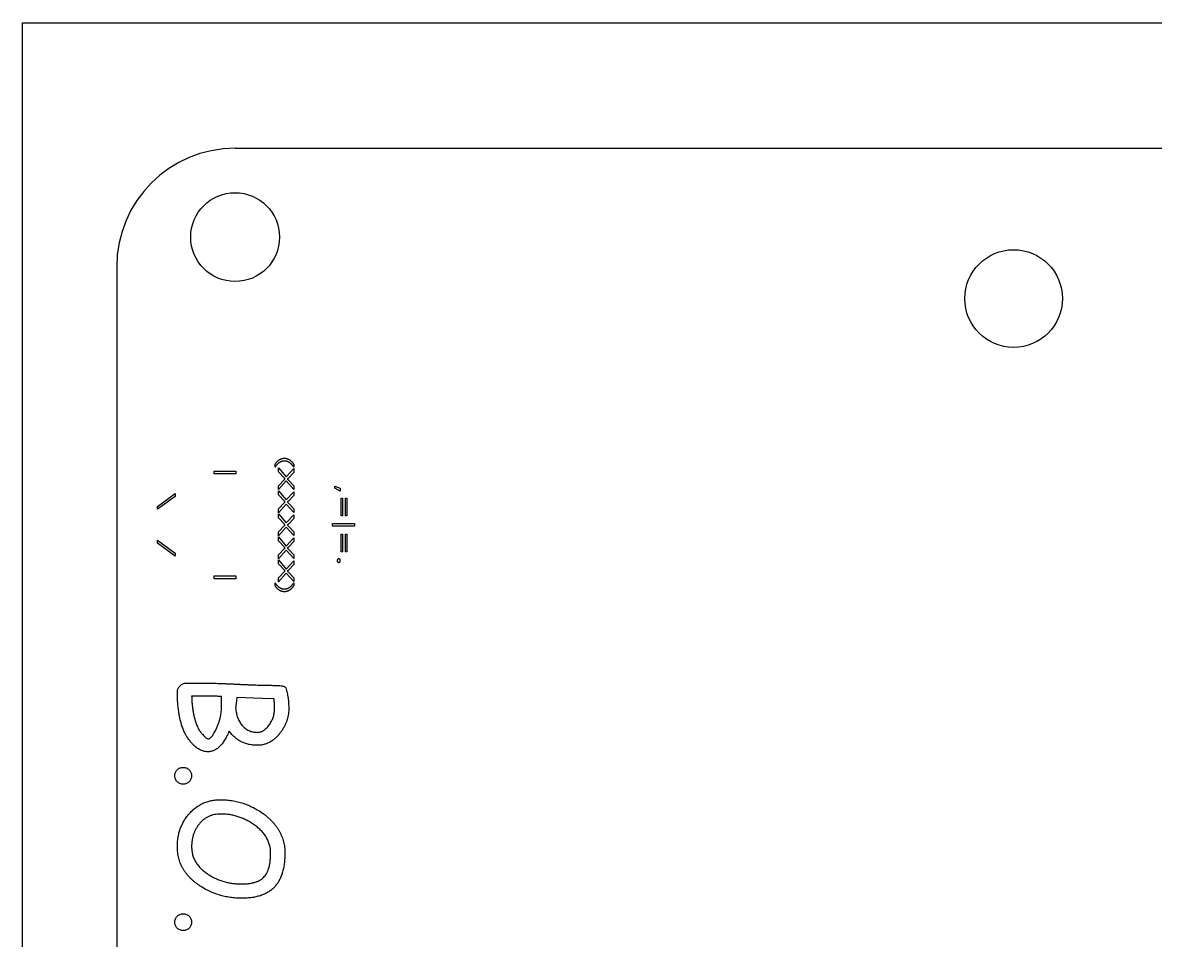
# Model space of a CAD drawing. Header units: millimetres. Extents: x -51 to 558, y -75 to 27.
# Drawn here: x -51.18 to -12.91, y -4.16 to 26.83 of the extents above; entities that cross this region are included whole.
import ezdxf

# ---------------------------------------------------------------- set-up
doc = ezdxf.new("R2010")
doc.units = ezdxf.units.MM

msp = doc.modelspace()

# ---------------------------------------------------------------- linework, layer by layer
at = {"color": 7, "linetype": 'Continuous', "lineweight": 25}
for p, q in [((-44, 22.585), (73.5, 22.585)), ((-48, 18.585), (-48, -30.415)), ((-42.648, 11.823), (-42.648, 11.917)), ((-42.019, 11.917), (-42.019, 11.823)), ((-44.709, 11.687), (-43.972, 11.687)), ((-44.709, 11.593), (-44.709, 11.687)), ((-43.972, 11.593), (-44.709, 11.593)), ((-43.972, 11.687), (-43.972, 11.593)), ((-42.533, 11.796), (-42.275, 11.488)), ((-42.533, 11.664), (-42.533, 11.796)), ((-42.336, 11.446), (-42.533, 11.664)), ((-42.275, 11.488), (-42.019, 11.769)), ((-42.019, 11.638), (-42.2, 11.452)), ((-42.019, 11.769), (-42.019, 11.638)), ((-42.533, 11.19), (-42.336, 11.401)), ((-42.274, 11.352), (-42.533, 11.059)), ((-42.533, 11.059), (-42.533, 11.19)), ((-42.311, 11.422), (-42.311, 11.425)), ((-42.019, 11.066), (-42.274, 11.352)), ((-42.236, 11.42), (-42.236, 11.417)), ((-42.198, 11.382), (-42.019, 11.188)), ((-42.019, 11.188), (-42.019, 11.066)), ((-40.627, 11.106), (-40.627, 11.181)), ((-40.627, 11.181), (-40.452, 11.106)), ((-40.452, 11.005), (-40.627, 11.106)), ((-40.452, 11.106), (-40.452, 11.005)), ((-46.621, 10.493), (-46.02, 10.924)), ((-46.02, 10.825), (-46.621, 10.397)), ((-46.02, 10.924), (-46.02, 10.825)), ((-42.533, 11.018), (-42.275, 10.711)), ((-42.533, 10.887), (-42.533, 11.018)), ((-42.336, 10.669), (-42.533, 10.887)), ((-42.275, 10.711), (-42.019, 10.991)), ((-42.019, 10.861), (-42.2, 10.675)), ((-42.019, 10.991), (-42.019, 10.861)), ((-40.418, 10.775), (-40.371, 10.775)), ((-40.418, 10.173), (-40.418, 10.775)), ((-40.371, 10.775), (-40.371, 10.173)), ((-40.269, 10.775), (-40.222, 10.775)), ((-40.269, 10.173), (-40.269, 10.775)), ((-40.222, 10.775), (-40.222, 10.173)), ((-46.621, 10.397), (-46.621, 10.493)), ((-42.533, 10.413), (-42.336, 10.624)), ((-42.274, 10.574), (-42.533, 10.282)), ((-42.533, 10.282), (-42.533, 10.413)), ((-42.311, 10.645), (-42.311, 10.647)), ((-42.019, 10.288), (-42.274, 10.574)), ((-42.236, 10.642), (-42.236, 10.64)), ((-42.198, 10.604), (-42.019, 10.411)), ((-42.019, 10.411), (-42.019, 10.288)), ((-42.533, 10.241), (-42.275, 9.934)), ((-42.533, 10.109), (-42.533, 10.241)), ((-42.336, 9.892), (-42.533, 10.109)), ((-42.275, 9.934), (-42.019, 10.214)), ((-42.019, 10.083), (-42.2, 9.897)), ((-42.019, 10.214), (-42.019, 10.083)), ((-40.371, 10.173), (-40.418, 10.173)), ((-40.222, 10.173), (-40.269, 10.173)), ((-42.533, 9.635), (-42.336, 9.847)), ((-42.274, 9.797), (-42.533, 9.504)), ((-42.533, 9.504), (-42.533, 9.635)), ((-42.311, 9.868), (-42.311, 9.87)), ((-42.019, 9.511), (-42.274, 9.797)), ((-42.236, 9.865), (-42.236, 9.863)), ((-42.198, 9.827), (-42.019, 9.634)), ((-42.019, 9.634), (-42.019, 9.511)), ((-40.708, 9.917), (-39.972, 9.917)), ((-40.708, 9.822), (-40.708, 9.917)), ((-39.972, 9.822), (-40.708, 9.822)), ((-39.972, 9.917), (-39.972, 9.822)), ((-46.621, 9.257), (-46.621, 9.356)), ((-46.621, 9.356), (-46.02, 8.915)), ((-46.02, 8.815), (-46.621, 9.257)), ((-42.533, 9.464), (-42.275, 9.156)), ((-42.533, 9.332), (-42.533, 9.464)), ((-42.336, 9.115), (-42.533, 9.332)), ((-42.275, 9.156), (-42.019, 9.437)), ((-42.019, 9.306), (-42.2, 9.12)), ((-42.019, 9.437), (-42.019, 9.306)), ((-40.418, 9.558), (-40.371, 9.558)), ((-40.418, 8.957), (-40.418, 9.558)), ((-40.371, 9.558), (-40.371, 8.957)), ((-40.269, 9.558), (-40.222, 9.558)), ((-40.269, 8.957), (-40.269, 9.558)), ((-40.222, 9.558), (-40.222, 8.957)), ((-46.02, 8.915), (-46.02, 8.815)), ((-42.533, 8.858), (-42.336, 9.069)), ((-42.274, 9.02), (-42.533, 8.727)), ((-42.533, 8.727), (-42.533, 8.858)), ((-42.311, 9.09), (-42.311, 9.093)), ((-42.019, 8.734), (-42.274, 9.02)), ((-42.236, 9.088), (-42.236, 9.085)), ((-42.198, 9.05), (-42.019, 8.856)), ((-42.019, 8.856), (-42.019, 8.734)), ((-40.371, 8.957), (-40.418, 8.957)), ((-40.222, 8.957), (-40.269, 8.957)), ((-42.533, 8.687), (-42.275, 8.379)), ((-42.533, 8.555), (-42.533, 8.687)), ((-42.336, 8.337), (-42.533, 8.555)), ((-42.275, 8.379), (-42.019, 8.66)), ((-42.019, 8.529), (-42.2, 8.343)), ((-42.019, 8.66), (-42.019, 8.529)), ((-44.709, 8.146), (-43.972, 8.146)), ((-44.709, 8.051), (-44.709, 8.146)), ((-43.972, 8.051), (-44.709, 8.051)), ((-43.972, 8.146), (-43.972, 8.051)), ((-42.533, 8.081), (-42.336, 8.292)), ((-42.274, 8.243), (-42.533, 7.95)), ((-42.533, 7.95), (-42.533, 8.081)), ((-42.311, 8.313), (-42.311, 8.316)), ((-42.019, 7.957), (-42.274, 8.243)), ((-42.236, 8.311), (-42.236, 8.308)), ((-42.198, 8.273), (-42.019, 8.079)), ((-42.019, 8.079), (-42.019, 7.957)), ((-42.648, 7.815), (-42.648, 7.909)), ((-42.019, 7.909), (-42.019, 7.815)), ((-45.662, 4.527), (-44.986, 4.527)), ((-44.988, 4.09), (-45.469, 4.09)), ((-44.463, 3.809), (-44.463, 4.076)), ((-43.076, 4.006), (-43.938, 4.046)), ((-42.685, 4.002), (-43.076, 4.006)), ((-44.497, 3.377), (-44.456, 3.623))]:
    msp.add_line(p, q, dxfattribs=at)
msp.add_lwpolyline([(-51.177, 26.826), (558.423, 26.826), (558.423, -74.774), (-51.177, -74.774)], close=True)
for centre, radius in [((-44, 19.585), 1.5), ((-17.7, 17.511), 1.65)]:
    msp.add_circle(centre, radius, dxfattribs=at)
msp.add_arc((-44, 18.585), 4, 90, 180, dxfattribs=at)
for points, knots in [([(-42.648, 11.917), (-42.643, 11.925), (-42.632, 11.942), (-42.616, 11.965), (-42.599, 11.986), (-42.581, 12.006), (-42.564, 12.024), (-42.545, 12.041), (-42.526, 12.056), (-42.507, 12.069), (-42.487, 12.081), (-42.467, 12.092), (-42.446, 12.1), (-42.425, 12.108), (-42.404, 12.113), (-42.382, 12.117), (-42.359, 12.12), (-42.344, 12.12), (-42.336, 12.12)], [0, 0, 0, 0, 0.0754, 0.147834, 0.217889, 0.285481, 0.351218, 0.414537, 0.47642, 0.536793, 0.595779, 0.653839, 0.711528, 0.768438, 0.825564, 0.88309, 0.941156, 1, 1, 1, 1]), ([(-42.335, 12.025), (-42.343, 12.025), (-42.358, 12.025), (-42.379, 12.022), (-42.401, 12.019), (-42.422, 12.013), (-42.443, 12.006), (-42.463, 11.997), (-42.484, 11.987), (-42.503, 11.975), (-42.523, 11.961), (-42.542, 11.946), (-42.56, 11.93), (-42.579, 11.911), (-42.597, 11.891), (-42.614, 11.87), (-42.631, 11.847), (-42.642, 11.831), (-42.648, 11.823)], [0, 0, 0, 0, 0.057027, 0.113555, 0.169558, 0.225713, 0.282189, 0.339209, 0.397108, 0.456408, 0.516864, 0.579258, 0.64327, 0.709864, 0.778456, 0.849627, 0.923287, 1, 1, 1, 1]), ([(-42.336, 12.12), (-42.328, 12.12), (-42.313, 12.12), (-42.291, 12.117), (-42.268, 12.113), (-42.247, 12.108), (-42.225, 12.101), (-42.204, 12.092), (-42.184, 12.081), (-42.164, 12.069), (-42.144, 12.056), (-42.125, 12.041), (-42.106, 12.024), (-42.088, 12.006), (-42.07, 11.986), (-42.053, 11.965), (-42.035, 11.942), (-42.025, 11.925), (-42.019, 11.917)], [0, 0, 0, 0, 0.058541, 0.116309, 0.173541, 0.230632, 0.287753, 0.345377, 0.403352, 0.462685, 0.522913, 0.585036, 0.648539, 0.714205, 0.781855, 0.852068, 0.924591, 1, 1, 1, 1]), ([(-42.019, 11.823), (-42.025, 11.831), (-42.036, 11.847), (-42.054, 11.87), (-42.071, 11.891), (-42.09, 11.911), (-42.108, 11.93), (-42.127, 11.946), (-42.146, 11.961), (-42.166, 11.975), (-42.186, 11.987), (-42.206, 11.997), (-42.227, 12.006), (-42.248, 12.013), (-42.269, 12.019), (-42.291, 12.022), (-42.313, 12.025), (-42.328, 12.025), (-42.335, 12.025)], [0, 0, 0, 0, 0.076452, 0.150056, 0.221216, 0.289664, 0.355958, 0.420102, 0.482457, 0.543133, 0.602225, 0.660177, 0.717519, 0.773832, 0.830093, 0.886478, 0.942856, 1, 1, 1, 1]), ([(-42.311, 11.425), (-42.312, 11.426), (-42.316, 11.429), (-42.322, 11.434), (-42.329, 11.44), (-42.334, 11.444), (-42.336, 11.446)], [0, 0, 0, 0, 0.1772997, 0.4054455, 0.6784027, 1, 1, 1, 1]), ([(-42.336, 11.401), (-42.335, 11.403), (-42.331, 11.406), (-42.325, 11.411), (-42.319, 11.417), (-42.314, 11.42), (-42.311, 11.422)], [0, 0, 0, 0, 0.21186, 0.449037, 0.709877, 1, 1, 1, 1]), ([(-42.2, 11.452), (-42.206, 11.446), (-42.217, 11.435), (-42.23, 11.425), (-42.236, 11.42)], [0, 0, 0, 0, 0.513844, 1, 1, 1, 1]), ([(-42.236, 11.417), (-42.232, 11.414), (-42.225, 11.408), (-42.215, 11.398), (-42.206, 11.39), (-42.201, 11.384), (-42.198, 11.382)], [0, 0, 0, 0, 0.289164, 0.551809, 0.789626, 1, 1, 1, 1]), ([(-42.311, 10.647), (-42.312, 10.649), (-42.316, 10.651), (-42.322, 10.656), (-42.329, 10.662), (-42.334, 10.667), (-42.336, 10.669)], [0, 0, 0, 0, 0.1772997, 0.4054455, 0.6784027, 1, 1, 1, 1]), ([(-42.336, 10.624), (-42.335, 10.625), (-42.331, 10.629), (-42.325, 10.634), (-42.319, 10.64), (-42.314, 10.643), (-42.311, 10.645)], [0, 0, 0, 0, 0.21186, 0.449037, 0.709877, 1, 1, 1, 1]), ([(-42.2, 10.675), (-42.206, 10.669), (-42.217, 10.657), (-42.23, 10.647), (-42.236, 10.642)], [0, 0, 0, 0, 0.513844, 1, 1, 1, 1]), ([(-42.236, 10.64), (-42.232, 10.637), (-42.225, 10.63), (-42.215, 10.621), (-42.206, 10.613), (-42.201, 10.607), (-42.198, 10.604)], [0, 0, 0, 0, 0.289164, 0.551809, 0.789626, 1, 1, 1, 1]), ([(-42.311, 9.87), (-42.312, 9.871), (-42.316, 9.874), (-42.322, 9.879), (-42.329, 9.885), (-42.334, 9.89), (-42.336, 9.892)], [0, 0, 0, 0, 0.1772997, 0.4054455, 0.6784027, 1, 1, 1, 1]), ([(-42.336, 9.847), (-42.335, 9.848), (-42.331, 9.852), (-42.325, 9.857), (-42.319, 9.862), (-42.314, 9.866), (-42.311, 9.868)], [0, 0, 0, 0, 0.21186, 0.449037, 0.709877, 1, 1, 1, 1]), ([(-42.2, 9.897), (-42.206, 9.892), (-42.217, 9.88), (-42.23, 9.87), (-42.236, 9.865)], [0, 0, 0, 0, 0.513844, 1, 1, 1, 1]), ([(-42.236, 9.863), (-42.232, 9.859), (-42.225, 9.853), (-42.215, 9.844), (-42.206, 9.835), (-42.201, 9.83), (-42.198, 9.827)], [0, 0, 0, 0, 0.289164, 0.551809, 0.789626, 1, 1, 1, 1]), ([(-42.311, 9.093), (-42.312, 9.094), (-42.316, 9.097), (-42.322, 9.102), (-42.329, 9.108), (-42.334, 9.112), (-42.336, 9.115)], [0, 0, 0, 0, 0.1772997, 0.4054455, 0.6784027, 1, 1, 1, 1]), ([(-42.336, 9.069), (-42.335, 9.071), (-42.331, 9.075), (-42.325, 9.08), (-42.319, 9.085), (-42.314, 9.089), (-42.311, 9.09)], [0, 0, 0, 0, 0.21186, 0.449037, 0.709877, 1, 1, 1, 1]), ([(-42.2, 9.12), (-42.206, 9.114), (-42.217, 9.103), (-42.23, 9.093), (-42.236, 9.088)], [0, 0, 0, 0, 0.513844, 1, 1, 1, 1]), ([(-42.236, 9.085), (-42.232, 9.082), (-42.225, 9.076), (-42.215, 9.067), (-42.206, 9.058), (-42.201, 9.052), (-42.198, 9.05)], [0, 0, 0, 0, 0.289164, 0.551809, 0.789626, 1, 1, 1, 1]), ([(-40.539, 8.664), (-40.539, 8.668), (-40.539, 8.677), (-40.537, 8.69), (-40.533, 8.702), (-40.528, 8.713), (-40.522, 8.722), (-40.515, 8.729), (-40.507, 8.733), (-40.502, 8.734), (-40.499, 8.734)], [0, 0, 0, 0, 0.158913, 0.307798, 0.447807, 0.583903, 0.707362, 0.813722, 0.908195, 1, 1, 1, 1]), ([(-40.499, 8.592), (-40.502, 8.592), (-40.507, 8.593), (-40.515, 8.597), (-40.522, 8.604), (-40.528, 8.613), (-40.533, 8.624), (-40.537, 8.636), (-40.539, 8.649), (-40.539, 8.659), (-40.539, 8.664)], [0, 0, 0, 0, 0.090631, 0.184451, 0.289451, 0.413273, 0.548692, 0.690288, 0.839591, 1, 1, 1, 1]), ([(-40.499, 8.734), (-40.496, 8.734), (-40.491, 8.733), (-40.483, 8.729), (-40.476, 8.722), (-40.47, 8.713), (-40.465, 8.702), (-40.461, 8.69), (-40.459, 8.677), (-40.459, 8.668), (-40.458, 8.664)], [0, 0, 0, 0, 0.091643, 0.185949, 0.292122, 0.416046, 0.552418, 0.69254, 0.841368, 1, 1, 1, 1]), ([(-40.458, 8.664), (-40.459, 8.659), (-40.459, 8.649), (-40.461, 8.636), (-40.465, 8.624), (-40.47, 8.613), (-40.476, 8.604), (-40.483, 8.597), (-40.491, 8.593), (-40.496, 8.592), (-40.499, 8.592)], [0, 0, 0, 0, 0.160134, 0.30938, 0.45108, 0.586772, 0.711045, 0.815865, 0.909525, 1, 1, 1, 1]), ([(-42.311, 8.316), (-42.312, 8.317), (-42.316, 8.32), (-42.322, 8.325), (-42.329, 8.331), (-42.334, 8.335), (-42.336, 8.337)], [0, 0, 0, 0, 0.1772997, 0.4054455, 0.6784027, 1, 1, 1, 1]), ([(-42.336, 8.292), (-42.335, 8.294), (-42.331, 8.297), (-42.325, 8.302), (-42.319, 8.308), (-42.314, 8.311), (-42.311, 8.313)], [0, 0, 0, 0, 0.21186, 0.449037, 0.709877, 1, 1, 1, 1]), ([(-42.2, 8.343), (-42.206, 8.337), (-42.217, 8.326), (-42.23, 8.316), (-42.236, 8.311)], [0, 0, 0, 0, 0.513844, 1, 1, 1, 1]), ([(-42.236, 8.308), (-42.232, 8.305), (-42.225, 8.299), (-42.215, 8.289), (-42.206, 8.281), (-42.201, 8.275), (-42.198, 8.273)], [0, 0, 0, 0, 0.289164, 0.551809, 0.789626, 1, 1, 1, 1]), ([(-42.648, 7.909), (-42.642, 7.901), (-42.631, 7.885), (-42.614, 7.862), (-42.597, 7.841), (-42.579, 7.821), (-42.56, 7.803), (-42.542, 7.786), (-42.523, 7.771), (-42.503, 7.757), (-42.484, 7.745), (-42.463, 7.735), (-42.443, 7.726), (-42.422, 7.719), (-42.401, 7.713), (-42.379, 7.709), (-42.358, 7.707), (-42.343, 7.707), (-42.335, 7.707)], [0, 0, 0, 0, 0.076498, 0.150383, 0.221353, 0.290153, 0.356564, 0.420764, 0.482996, 0.543615, 0.602781, 0.660811, 0.717731, 0.7743, 0.830393, 0.886452, 0.942957, 1, 1, 1, 1]), ([(-42.336, 7.612), (-42.344, 7.612), (-42.359, 7.612), (-42.382, 7.615), (-42.404, 7.619), (-42.425, 7.624), (-42.446, 7.632), (-42.467, 7.64), (-42.487, 7.651), (-42.507, 7.662), (-42.526, 7.676), (-42.545, 7.691), (-42.563, 7.708), (-42.581, 7.726), (-42.599, 7.746), (-42.616, 7.767), (-42.632, 7.79), (-42.643, 7.806), (-42.648, 7.815)], [0, 0, 0, 0, 0.058861, 0.116904, 0.174485, 0.23155, 0.288553, 0.346144, 0.404334, 0.463186, 0.523721, 0.585442, 0.64895, 0.714502, 0.782305, 0.852155, 0.924818, 1, 1, 1, 1]), ([(-42.019, 7.815), (-42.025, 7.806), (-42.036, 7.79), (-42.053, 7.767), (-42.07, 7.746), (-42.088, 7.726), (-42.106, 7.708), (-42.125, 7.691), (-42.144, 7.676), (-42.164, 7.662), (-42.184, 7.651), (-42.204, 7.64), (-42.225, 7.632), (-42.247, 7.624), (-42.268, 7.619), (-42.291, 7.615), (-42.313, 7.612), (-42.328, 7.612), (-42.336, 7.612)], [0, 0, 0, 0, 0.075195, 0.147941, 0.217954, 0.285811, 0.351295, 0.414983, 0.476948, 0.537335, 0.596538, 0.654641, 0.712168, 0.76938, 0.826411, 0.883697, 0.941443, 1, 1, 1, 1]), ([(-42.335, 7.707), (-42.328, 7.707), (-42.313, 7.707), (-42.291, 7.709), (-42.269, 7.713), (-42.248, 7.719), (-42.227, 7.726), (-42.206, 7.735), (-42.186, 7.745), (-42.166, 7.757), (-42.146, 7.771), (-42.127, 7.786), (-42.108, 7.802), (-42.09, 7.821), (-42.072, 7.841), (-42.054, 7.862), (-42.036, 7.885), (-42.025, 7.901), (-42.019, 7.909)], [0, 0, 0, 0, 0.05716, 0.113515, 0.169955, 0.226155, 0.282561, 0.339805, 0.397885, 0.456846, 0.517681, 0.579877, 0.644206, 0.710318, 0.778973, 0.849934, 0.92376, 1, 1, 1, 1]), ([(-45.951, 4.254), (-45.949, 4.27), (-45.947, 4.303), (-45.928, 4.351), (-45.898, 4.397), (-45.858, 4.44), (-45.812, 4.477), (-45.763, 4.506), (-45.713, 4.524), (-45.679, 4.526), (-45.662, 4.527)], [0, 0, 0, 0, 0.1132072, 0.2278092, 0.3537395, 0.4936648, 0.6354641, 0.7637857, 0.8838366, 1, 1, 1, 1]), ([(-45.746, 2.942), (-45.763, 2.987), (-45.797, 3.077), (-45.838, 3.218), (-45.873, 3.369), (-45.901, 3.529), (-45.924, 3.698), (-45.939, 3.875), (-45.949, 4.061), (-45.95, 4.189), (-45.951, 4.254)], [0, 0, 0, 0, 0.105644, 0.216184, 0.331863, 0.453641, 0.580779, 0.713969, 0.853992, 1, 1, 1, 1]), ([(-44.986, 4.527), (-44.957, 4.527), (-44.896, 4.526), (-44.799, 4.525), (-44.694, 4.523), (-44.58, 4.52), (-44.457, 4.514), (-44.325, 4.51), (-44.185, 4.504), (-44.088, 4.499), (-44.038, 4.496)], [0, 0, 0, 0, 0.0922312, 0.1938368, 0.3048202, 0.4252034, 0.5549977, 0.6934323, 0.842004, 1, 1, 1, 1]), ([(-44.038, 4.496), (-43.984, 4.493), (-43.882, 4.488), (-43.733, 4.481), (-43.595, 4.475), (-43.469, 4.47), (-43.355, 4.466), (-43.252, 4.462), (-43.16, 4.46), (-43.103, 4.459), (-43.076, 4.459)], [0, 0, 0, 0, 0.167103, 0.321369, 0.464252, 0.595753, 0.714425, 0.821716, 0.9169, 1, 1, 1, 1]), ([(-43.076, 4.459), (-43.057, 4.459), (-43.017, 4.459), (-42.954, 4.458), (-42.884, 4.457), (-42.808, 4.455), (-42.725, 4.452), (-42.635, 4.448), (-42.539, 4.444), (-42.473, 4.441), (-42.439, 4.44)], [0, 0, 0, 0, 0.089006, 0.188742, 0.298144, 0.418292, 0.548119, 0.688701, 0.83897, 1, 1, 1, 1]), ([(-42.439, 4.44), (-42.421, 4.437), (-42.388, 4.431), (-42.344, 4.414), (-42.309, 4.393), (-42.293, 4.373), (-42.286, 4.363)], [0, 0, 0, 0, 0.308547, 0.569789, 0.79657, 1, 1, 1, 1]), ([(-42.286, 4.363), (-42.271, 4.309), (-42.239, 4.198), (-42.211, 4.023), (-42.191, 3.838), (-42.189, 3.711), (-42.188, 3.646)], [0, 0, 0, 0, 0.232639, 0.475273, 0.730674, 1, 1, 1, 1]), ([(-45.469, 4.09), (-45.467, 4.04), (-45.463, 3.943), (-45.451, 3.802), (-45.436, 3.667), (-45.416, 3.54), (-45.393, 3.419), (-45.363, 3.306), (-45.332, 3.199), (-45.306, 3.131), (-45.293, 3.098)], [0, 0, 0, 0, 0.146819, 0.287164, 0.421185, 0.548387, 0.670305, 0.785354, 0.895447, 1, 1, 1, 1]), ([(-44.463, 4.076), (-44.511, 4.078), (-44.603, 4.082), (-44.738, 4.086), (-44.865, 4.089), (-44.948, 4.089), (-44.988, 4.09)], [0, 0, 0, 0, 0.272625, 0.529478, 0.771933, 1, 1, 1, 1]), ([(-43.938, 4.046), (-43.942, 4.02), (-43.949, 3.97), (-43.958, 3.901), (-43.965, 3.842), (-43.971, 3.792), (-43.976, 3.753), (-43.979, 3.722), (-43.982, 3.702), (-43.982, 3.692), (-43.982, 3.688)], [0, 0, 0, 0, 0.220299, 0.413514, 0.5799, 0.717573, 0.830303, 0.914325, 0.969642, 1, 1, 1, 1]), ([(-42.669, 3.64), (-42.669, 3.68), (-42.669, 3.753), (-42.673, 3.853), (-42.677, 3.934), (-42.683, 3.982), (-42.685, 4.002)], [0, 0, 0, 0, 0.329667, 0.604859, 0.829417, 1, 1, 1, 1]), ([(-44.456, 3.623), (-44.457, 3.636), (-44.457, 3.667), (-44.46, 3.715), (-44.463, 3.764), (-44.463, 3.795), (-44.463, 3.809)], [0, 0, 0, 0, 0.206506, 0.494472, 0.786121, 1, 1, 1, 1]), ([(-43.982, 3.688), (-43.979, 3.659), (-43.973, 3.603), (-43.96, 3.52), (-43.941, 3.441), (-43.916, 3.366), (-43.888, 3.295), (-43.853, 3.228), (-43.815, 3.165), (-43.784, 3.126), (-43.769, 3.107)], [0, 0, 0, 0, 0.138959, 0.272341, 0.401065, 0.525909, 0.647892, 0.766577, 0.884282, 1, 1, 1, 1]), ([(-43.251, 2.865), (-43.233, 2.865), (-43.198, 2.867), (-43.145, 2.879), (-43.093, 2.898), (-43.043, 2.927), (-42.993, 2.962), (-42.945, 3.005), (-42.897, 3.056), (-42.852, 3.113), (-42.809, 3.175), (-42.772, 3.239), (-42.741, 3.303), (-42.715, 3.369), (-42.694, 3.435), (-42.68, 3.503), (-42.671, 3.571), (-42.67, 3.617), (-42.669, 3.64)], [0, 0, 0, 0, 0.050703, 0.10181, 0.153696, 0.207645, 0.264831, 0.326351, 0.391926, 0.462476, 0.534744, 0.604443, 0.67227, 0.739186, 0.804183, 0.869774, 0.934489, 1, 1, 1, 1]), ([(-42.188, 3.646), (-42.189, 3.612), (-42.19, 3.544), (-42.204, 3.443), (-42.226, 3.343), (-42.257, 3.244), (-42.296, 3.146), (-42.344, 3.05), (-42.401, 2.953), (-42.445, 2.892), (-42.467, 2.861)], [0, 0, 0, 0, 0.120268, 0.239813, 0.360359, 0.482036, 0.606193, 0.733155, 0.864419, 1, 1, 1, 1]), ([(-45.293, 3.098), (-45.282, 3.071), (-45.258, 3.016), (-45.211, 2.938), (-45.158, 2.86), (-45.115, 2.812), (-45.094, 2.787)], [0, 0, 0, 0, 0.2379822, 0.4828412, 0.7349937, 1, 1, 1, 1]), ([(-44.656, 2.943), (-44.639, 2.98), (-44.606, 3.052), (-44.562, 3.162), (-44.525, 3.269), (-44.506, 3.342), (-44.497, 3.377)], [0, 0, 0, 0, 0.262256, 0.516598, 0.761167, 1, 1, 1, 1]), ([(-43.769, 3.107), (-43.752, 3.088), (-43.719, 3.05), (-43.663, 3.001), (-43.603, 2.959), (-43.54, 2.924), (-43.473, 2.897), (-43.402, 2.878), (-43.328, 2.867), (-43.277, 2.865), (-43.251, 2.865)], [0, 0, 0, 0, 0.129915, 0.255888, 0.378548, 0.499425, 0.620114, 0.743332, 0.869369, 1, 1, 1, 1]), ([(-45.469, 2.507), (-45.499, 2.541), (-45.557, 2.609), (-45.632, 2.718), (-45.697, 2.828), (-45.73, 2.905), (-45.746, 2.942)], [0, 0, 0, 0, 0.262138, 0.515943, 0.761059, 1, 1, 1, 1]), ([(-45.094, 2.787), (-45.075, 2.766), (-45.041, 2.728), (-44.991, 2.684), (-44.949, 2.653), (-44.92, 2.648), (-44.908, 2.646)], [0, 0, 0, 0, 0.358358, 0.637746, 0.848537, 1, 1, 1, 1]), ([(-44.201, 2.908), (-44.213, 2.88), (-44.237, 2.824), (-44.276, 2.745), (-44.316, 2.671), (-44.357, 2.602), (-44.398, 2.539), (-44.441, 2.482), (-44.484, 2.429), (-44.53, 2.383), (-44.575, 2.342), (-44.622, 2.306), (-44.67, 2.276), (-44.719, 2.251), (-44.77, 2.232), (-44.821, 2.218), (-44.873, 2.21), (-44.908, 2.209), (-44.926, 2.208)], [0, 0, 0, 0, 0.086844, 0.170165, 0.248647, 0.323308, 0.393978, 0.460817, 0.524427, 0.585095, 0.642675, 0.697479, 0.750073, 0.801609, 0.851664, 0.90074, 0.949998, 1, 1, 1, 1]), ([(-44.908, 2.646), (-44.899, 2.647), (-44.878, 2.649), (-44.848, 2.664), (-44.818, 2.688), (-44.787, 2.722), (-44.755, 2.764), (-44.723, 2.815), (-44.689, 2.876), (-44.667, 2.92), (-44.656, 2.943)], [0, 0, 0, 0, 0.071898, 0.151976, 0.24587, 0.35697, 0.487001, 0.63736, 0.807436, 1, 1, 1, 1]), ([(-43.259, 2.427), (-43.308, 2.428), (-43.403, 2.431), (-43.542, 2.454), (-43.672, 2.492), (-43.795, 2.545), (-43.91, 2.613), (-44.015, 2.697), (-44.114, 2.795), (-44.172, 2.87), (-44.201, 2.908)], [0, 0, 0, 0, 0.132369, 0.258785, 0.380949, 0.501313, 0.621801, 0.74335, 0.86886, 1, 1, 1, 1]), ([(-42.467, 2.861), (-42.494, 2.827), (-42.546, 2.76), (-42.634, 2.671), (-42.726, 2.596), (-42.824, 2.534), (-42.926, 2.486), (-43.033, 2.452), (-43.145, 2.431), (-43.221, 2.428), (-43.259, 2.427)], [0, 0, 0, 0, 0.13965, 0.271357, 0.397597, 0.51891, 0.638685, 0.756958, 0.876827, 1, 1, 1, 1]), ([(-44.926, 2.208), (-44.949, 2.209), (-44.996, 2.211), (-45.066, 2.225), (-45.136, 2.249), (-45.204, 2.282), (-45.272, 2.325), (-45.339, 2.377), (-45.406, 2.437), (-45.448, 2.483), (-45.469, 2.507)], [0, 0, 0, 0, 0.109301, 0.220422, 0.333338, 0.451922, 0.576802, 0.70873, 0.850255, 1, 1, 1, 1]), ([(-46.038, 1.399), (-46.037, 1.418), (-46.035, 1.456), (-46.02, 1.51), (-45.993, 1.558), (-45.957, 1.602), (-45.913, 1.638), (-45.865, 1.665), (-45.811, 1.68), (-45.773, 1.682), (-45.754, 1.683)], [0, 0, 0, 0, 0.12894, 0.251311, 0.373022, 0.5, 0.626978, 0.748689, 0.87106, 1, 1, 1, 1]), ([(-45.754, 1.683), (-45.735, 1.682), (-45.698, 1.68), (-45.644, 1.665), (-45.596, 1.638), (-45.552, 1.602), (-45.516, 1.559), (-45.489, 1.51), (-45.473, 1.456), (-45.471, 1.418), (-45.469, 1.399)], [0, 0, 0, 0, 0.126104, 0.248675, 0.370585, 0.497771, 0.625939, 0.747849, 0.870849, 1, 1, 1, 1]), ([(-45.754, 1.115), (-45.773, 1.116), (-45.811, 1.118), (-45.865, 1.134), (-45.913, 1.161), (-45.957, 1.197), (-45.993, 1.241), (-46.02, 1.289), (-46.035, 1.343), (-46.037, 1.38), (-46.038, 1.399)], [0, 0, 0, 0, 0.129125, 0.2521007, 0.3739862, 0.5011467, 0.6294895, 0.7513749, 0.8739214, 1, 1, 1, 1]), ([(-45.469, 1.399), (-45.471, 1.38), (-45.473, 1.343), (-45.489, 1.29), (-45.516, 1.24), (-45.552, 1.197), (-45.596, 1.161), (-45.645, 1.134), (-45.698, 1.118), (-45.735, 1.116), (-45.754, 1.115)], [0, 0, 0, 0, 0.126286, 0.249465, 0.371551, 0.501079, 0.628449, 0.750535, 0.873714, 1, 1, 1, 1]), ([(-45.561, 0.106), (-45.526, 0.145), (-45.458, 0.221), (-45.341, 0.319), (-45.219, 0.403), (-45.087, 0.471), (-44.949, 0.525), (-44.803, 0.562), (-44.65, 0.585), (-44.545, 0.588), (-44.492, 0.59)], [0, 0, 0, 0, 0.128776, 0.253119, 0.375209, 0.495959, 0.617476, 0.740916, 0.86797, 1, 1, 1, 1]), ([(-44.492, 0.59), (-44.426, 0.588), (-44.296, 0.585), (-44.103, 0.563), (-43.914, 0.525), (-43.73, 0.473), (-43.551, 0.406), (-43.376, 0.324), (-43.205, 0.227), (-43.097, 0.152), (-43.043, 0.114)], [0, 0, 0, 0, 0.126981, 0.252023, 0.375583, 0.498316, 0.621559, 0.74554, 0.871448, 1, 1, 1, 1]), ([(-45.951, -1.003), (-45.95, -0.95), (-45.947, -0.844), (-45.928, -0.689), (-45.899, -0.541), (-45.855, -0.398), (-45.801, -0.262), (-45.733, -0.133), (-45.655, -0.008), (-45.592, 0.068), (-45.561, 0.106)], [0, 0, 0, 0, 0.133785, 0.263265, 0.388667, 0.512302, 0.633787, 0.754899, 0.876412, 1, 1, 1, 1]), ([(-44.49, 0.108), (-44.526, 0.107), (-44.597, 0.105), (-44.7, 0.09), (-44.798, 0.064), (-44.891, 0.027), (-44.979, -0.019), (-45.061, -0.077), (-45.139, -0.144), (-45.185, -0.196), (-45.208, -0.222)], [0, 0, 0, 0, 0.13221, 0.258907, 0.38256, 0.503763, 0.624154, 0.746089, 0.87109, 1, 1, 1, 1]), ([(-43.359, -0.254), (-43.402, -0.225), (-43.487, -0.168), (-43.621, -0.094), (-43.757, -0.032), (-43.897, 0.02), (-44.041, 0.059), (-44.188, 0.088), (-44.338, 0.105), (-44.439, 0.107), (-44.49, 0.108)], [0, 0, 0, 0, 0.12853, 0.254809, 0.378771, 0.501901, 0.625171, 0.748715, 0.873022, 1, 1, 1, 1]), ([(-43.043, 0.114), (-43.013, 0.091), (-42.956, 0.048), (-42.873, -0.022), (-42.797, -0.093), (-42.726, -0.167), (-42.661, -0.243), (-42.601, -0.321), (-42.548, -0.401), (-42.499, -0.483), (-42.458, -0.567), (-42.42, -0.653), (-42.389, -0.741), (-42.364, -0.832), (-42.344, -0.924), (-42.33, -1.018), (-42.321, -1.114), (-42.32, -1.18), (-42.319, -1.212)], [0, 0, 0, 0, 0.070359, 0.138557, 0.205309, 0.2702, 0.333727, 0.395735, 0.456876, 0.517501, 0.577198, 0.636403, 0.695952, 0.755559, 0.815597, 0.875796, 0.937364, 1, 1, 1, 1]), ([(-45.208, -0.222), (-45.229, -0.249), (-45.272, -0.302), (-45.323, -0.389), (-45.37, -0.479), (-45.405, -0.575), (-45.434, -0.676), (-45.455, -0.781), (-45.467, -0.891), (-45.469, -0.966), (-45.469, -1.004)], [0, 0, 0, 0, 0.121196, 0.241144, 0.361023, 0.482621, 0.606026, 0.733471, 0.864259, 1, 1, 1, 1]), ([(-42.801, -1.212), (-42.802, -1.165), (-42.806, -1.074), (-42.833, -0.939), (-42.877, -0.81), (-42.938, -0.687), (-43.018, -0.569), (-43.115, -0.457), (-43.229, -0.35), (-43.315, -0.287), (-43.359, -0.254)], [0, 0, 0, 0, 0.120361, 0.237912, 0.354861, 0.473144, 0.595077, 0.722602, 0.85739, 1, 1, 1, 1]), ([(-45.218, -2.299), (-45.248, -2.278), (-45.307, -2.237), (-45.389, -2.17), (-45.467, -2.102), (-45.539, -2.031), (-45.604, -1.958), (-45.665, -1.883), (-45.72, -1.805), (-45.768, -1.725), (-45.812, -1.643), (-45.848, -1.558), (-45.88, -1.471), (-45.906, -1.382), (-45.926, -1.291), (-45.94, -1.197), (-45.949, -1.101), (-45.95, -1.036), (-45.951, -1.003)], [0, 0, 0, 0, 0.070306, 0.138518, 0.204888, 0.269583, 0.332813, 0.394774, 0.455672, 0.515869, 0.575482, 0.634971, 0.694383, 0.753956, 0.813831, 0.874794, 0.936637, 1, 1, 1, 1]), ([(-45.469, -1.004), (-45.468, -1.05), (-45.464, -1.14), (-45.437, -1.272), (-45.394, -1.399), (-45.331, -1.518), (-45.252, -1.632), (-45.154, -1.739), (-45.039, -1.839), (-44.953, -1.898), (-44.909, -1.929)], [0, 0, 0, 0, 0.121725, 0.239415, 0.356577, 0.474428, 0.595973, 0.723051, 0.857106, 1, 1, 1, 1]), ([(-43.013, -2.007), (-42.996, -1.987), (-42.96, -1.944), (-42.918, -1.868), (-42.881, -1.784), (-42.852, -1.689), (-42.829, -1.584), (-42.812, -1.469), (-42.803, -1.344), (-42.801, -1.257), (-42.801, -1.212)], [0, 0, 0, 0, 0.096106, 0.198446, 0.307643, 0.425141, 0.552546, 0.690615, 0.838997, 1, 1, 1, 1]), ([(-42.319, -1.212), (-42.321, -1.274), (-42.323, -1.393), (-42.338, -1.566), (-42.365, -1.727), (-42.402, -1.876), (-42.45, -2.013), (-42.509, -2.137), (-42.577, -2.25), (-42.633, -2.315), (-42.661, -2.348)], [0, 0, 0, 0, 0.152289, 0.295515, 0.42926, 0.55547, 0.67387, 0.786849, 0.894957, 1, 1, 1, 1]), ([(-44.909, -1.929), (-44.867, -1.955), (-44.784, -2.007), (-44.651, -2.072), (-44.516, -2.129), (-44.377, -2.175), (-44.234, -2.21), (-44.087, -2.235), (-43.936, -2.252), (-43.834, -2.253), (-43.782, -2.254)], [0, 0, 0, 0, 0.124801, 0.24819, 0.371376, 0.494253, 0.618051, 0.742884, 0.870031, 1, 1, 1, 1]), ([(-43.782, -2.254), (-43.738, -2.253), (-43.654, -2.252), (-43.532, -2.24), (-43.42, -2.221), (-43.319, -2.195), (-43.227, -2.16), (-43.145, -2.118), (-43.073, -2.068), (-43.033, -2.027), (-43.013, -2.007)], [0, 0, 0, 0, 0.158887, 0.305202, 0.441291, 0.56723, 0.684439, 0.794851, 0.898733, 1, 1, 1, 1]), ([(-43.78, -2.735), (-43.846, -2.734), (-43.976, -2.732), (-44.168, -2.711), (-44.356, -2.676), (-44.539, -2.629), (-44.716, -2.567), (-44.889, -2.492), (-45.058, -2.403), (-45.164, -2.334), (-45.218, -2.299)], [0, 0, 0, 0, 0.129123, 0.255748, 0.380107, 0.503786, 0.626645, 0.74967, 0.873945, 1, 1, 1, 1]), ([(-42.661, -2.348), (-42.691, -2.379), (-42.754, -2.442), (-42.864, -2.52), (-42.985, -2.588), (-43.12, -2.642), (-43.267, -2.684), (-43.427, -2.715), (-43.599, -2.732), (-43.719, -2.734), (-43.78, -2.735)], [0, 0, 0, 0, 0.1078297, 0.2173635, 0.3307642, 0.4486915, 0.573572, 0.7065829, 0.8485798, 1, 1, 1, 1]), ([(-46.038, -3.545), (-46.037, -3.526), (-46.035, -3.488), (-46.02, -3.434), (-45.993, -3.385), (-45.957, -3.342), (-45.913, -3.306), (-45.865, -3.279), (-45.811, -3.264), (-45.773, -3.262), (-45.754, -3.26)], [0, 0, 0, 0, 0.12894, 0.251311, 0.373022, 0.5, 0.626978, 0.748689, 0.87106, 1, 1, 1, 1]), ([(-45.754, -3.26), (-45.735, -3.262), (-45.698, -3.264), (-45.644, -3.279), (-45.596, -3.306), (-45.552, -3.342), (-45.516, -3.385), (-45.489, -3.434), (-45.473, -3.488), (-45.471, -3.526), (-45.469, -3.545)], [0, 0, 0, 0, 0.126104, 0.248675, 0.370585, 0.497771, 0.625939, 0.747849, 0.870849, 1, 1, 1, 1]), ([(-45.754, -3.829), (-45.773, -3.828), (-45.811, -3.826), (-45.865, -3.81), (-45.913, -3.783), (-45.957, -3.747), (-45.993, -3.703), (-46.02, -3.654), (-46.035, -3.601), (-46.037, -3.564), (-46.038, -3.545)], [0, 0, 0, 0, 0.129125, 0.2521007, 0.3739862, 0.5011467, 0.6294895, 0.7513749, 0.8739214, 1, 1, 1, 1]), ([(-45.469, -3.545), (-45.471, -3.564), (-45.473, -3.601), (-45.489, -3.654), (-45.516, -3.703), (-45.552, -3.747), (-45.596, -3.783), (-45.645, -3.81), (-45.698, -3.826), (-45.735, -3.828), (-45.754, -3.829)], [0, 0, 0, 0, 0.126286, 0.249465, 0.371551, 0.501079, 0.628449, 0.750535, 0.873714, 1, 1, 1, 1])]:
    msp.add_open_spline(points, degree=3, knots=knots, dxfattribs=at)

doc.saveas('drawing.dxf')
